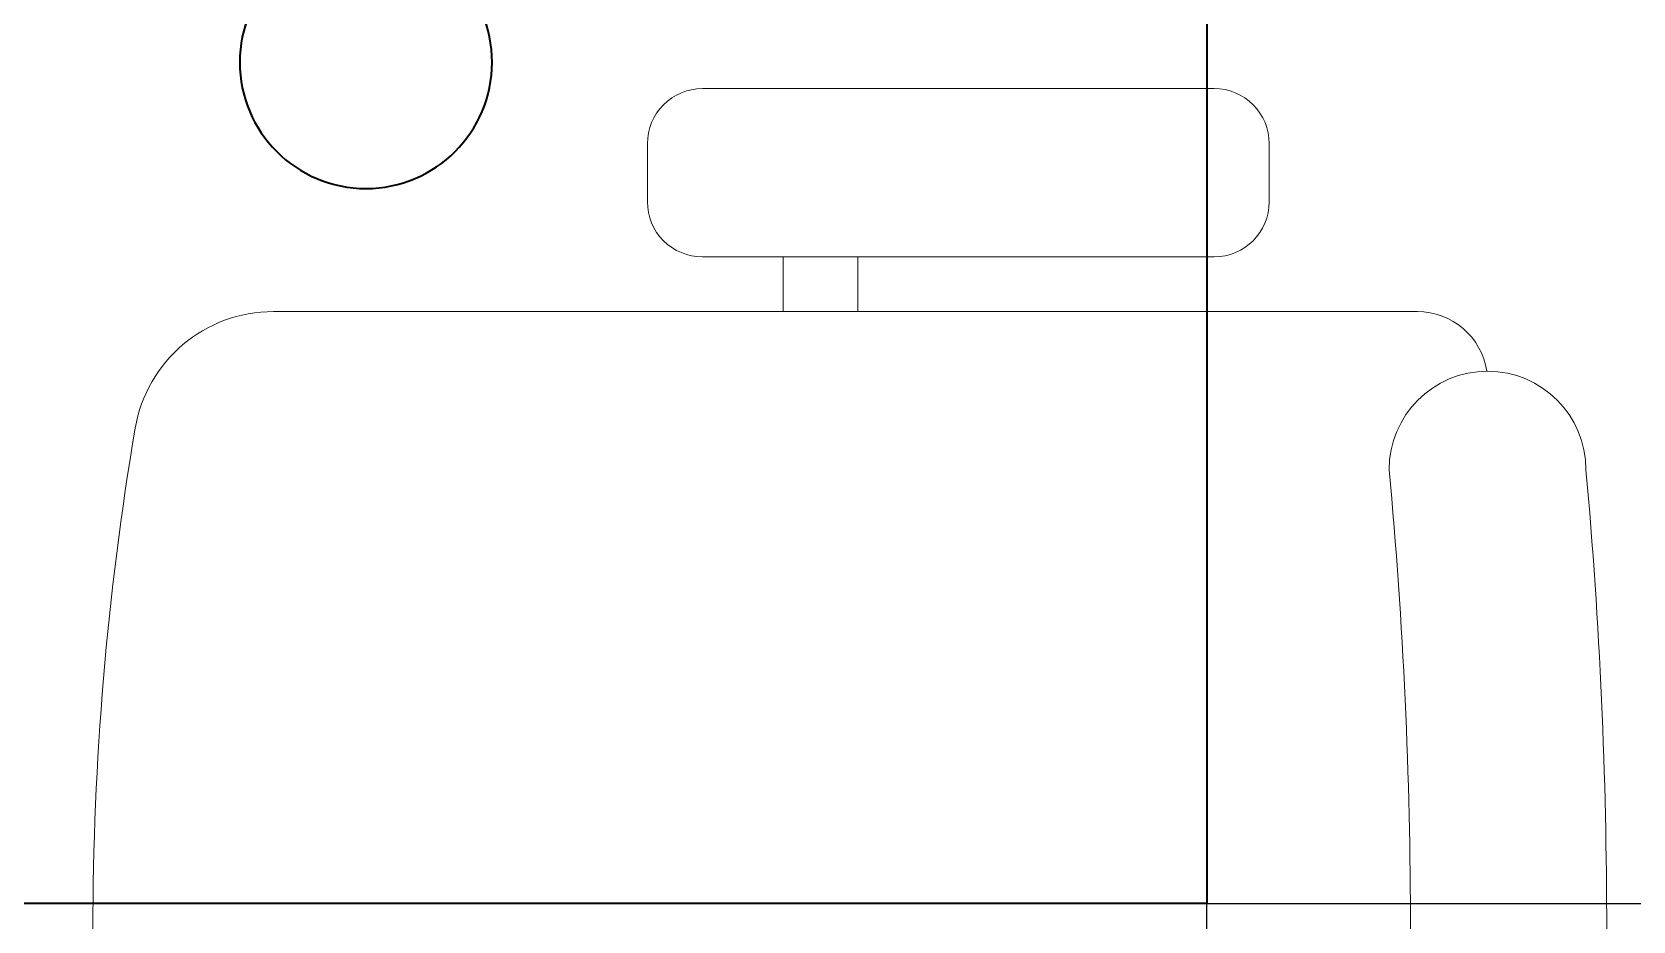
# Model space of a CAD drawing. Header units: inches. Extents: x -12418 to 57169, y -29325 to 19878.
# Drawn here: x 48181 to 48752, y -10206 to -9889 of the extents above; entities that cross this region are included whole.
import ezdxf
from ezdxf.enums import TextEntityAlignment as Align

# ---------------------------------------------------------------- set-up
doc = ezdxf.new("R2010")
doc.units = ezdxf.units.IN
doc.header["$LTSCALE"] = 25
doc.header["$MEASUREMENT"] = 0
doc.layers.get('0').update_dxf_attribs({"color": 8})
doc.layers.add('00-Ground Floor$0$False Ceiling', color=251, linetype='Continuous')
for name, color, linetype, lineweight in [('00-Ground Floor$0$LOADING', 253, 'Continuous', 5), ('E-LITE-CIRC-NUMB', 6, 'Continuous', 25), ('E-LITE-CLNG', 150, 'Continuous', 35), ('E-LITE-CTRL', 6, 'Continuous', 25)]:
    doc.layers.add(name, color=color, linetype=linetype, lineweight=lineweight)
doc.styles.add('DC_Simplex', font='SIMPLEX.shx', dxfattribs={"width": 0.7})

# ---------------------------------------------------------------- blocks, each defined once
blk = doc.blocks.new('00-Ground Floor$0$GF21018-P')
at = {"color": 0}
for p, q in [((-0.2206958158158443, 0.4756307261486727), (-0.2206958158158443, 0.0674977280054634)), ((-0.2805980196294406, 0.3422072443699342), (-0.2598282612620899, 0.3422072443699342)), ((-0.3002131404457629, 0.322592123553612), (-0.3002131404457629, 0.1400010304266672)), ((-0.2402131404457641, 0.322592123553612), (-0.2402131404457641, 0.1400010304266708)), ((-0.2402131404457641, 0.2937232591883401), (-0.2206958158158443, 0.2937232591883365)), ((-0.2402131404457641, 0.2670847420663591), (-0.2206958158158443, 0.2670847420663591)), ((-0.2805980196294406, 0.1203859096103415), (-0.2598282612620899, 0.120385909610345))]:
    blk.add_line(p, q, dxfattribs=at)
for centre, radius, start, end in [((-0.0001010474000793, -0.5294775460345988), 1.069482816835118, 80.36711584008485, 99.63288415991525), ((-0.1706958158158436, 0.4756307261486727), 0.05, 99.63288415991494, 180), ((-0.2805980196294406, 0.322592123553612), 0.0196151208163253, 90, 180.0000000000001), ((-0.2598282612620899, 0.322592123553612), 0.0196151208163253, 359.9999999999999, 90), ((-0.2805980196294406, 0.1400010304266672), 0.0196151208163253, 180.0000000000001, 270.0000000000004), ((-0.2598282612620899, 0.1400010304266708), 0.0196151208163253, 270.0000000000006, 359.9999999999999), ((-0.1642902328567111, 0.0424977280054613), 0.0351139560901341, 90.00000000000004, 270), ((-4.0174444003e-06, 1.846735474002139), 1.776735474005004, 264.6945553321505, 275.3052680112835), ((-0.1956958158158457, 0.0674977280054634), 0.025, 179.9999999999999, 261.4720758531367), ((-3.2405935642e-06, 1.831363171438854), 1.831363171441721, 264.8532206013883, 275.1469821681523)]:
    blk.add_arc(centre, radius, start, end, dxfattribs=at)
blk = doc.blocks.new('00-Ground Floor$0$A$Ce9e1c4c3')
at = {"layer": '00-Ground Floor$0$False Ceiling', "color": 254, "linetype": 'Continuous'}
for p, q in [((-51400, -12867.4271064092), (-51400, -8847.427106437317)), ((-55042.47207308395, -10199.99999999999), (-51182.07128819238, -10199.99999999999))]:
    blk.add_line(p, q, dxfattribs=at)
blk = doc.blocks.new('00-Ground Floor')
at = {"layer": '00-Ground Floor$0$False Ceiling', "color": 254}
blk.add_blockref('00-Ground Floor$0$A$Ce9e1c4c3', (100000, 3.922645561091311e-24), dxfattribs=at)
at = {"layer": '00-Ground Floor$0$LOADING', "extrusion": (7.774263848676316e-06, 2.240207019314473e-05, 0.9999999997188542), "xscale": -1000, "yscale": 1000, "zscale": 1000, "rotation": 90.00141075505198}
blk.add_blockref('00-Ground Floor$0$GF21018-P', (48742.63370461797, -10209.57405187762, 0.129861940714377), dxfattribs=at)
blk = doc.blocks.new('*U13')
blk.add_lwpolyline([(-299.9999999999544, 299.9999999999543), (-299.9999999999544, -299.9999999999548), (299.9999999999546, -299.9999999999543), (299.9999999999546, 299.9999999999548)], close=True)
blk.add_circle((0, 0), 45.00000000000001)
at = {"layer": 'E-LITE-CIRC-NUMB', "style": 'DC_Simplex', "width": 0.7, "flags": 8}
blk.add_attdef('CIRCUIT', text='', height=200, rotation=2.200405617713841e-06, dxfattribs=at).set_placement((-473.8980727184752, 299.9999999999545), align=Align.RIGHT)
at = {"layer": 'E-LITE-CTRL', "style": 'DC_Simplex', "width": 0.7, "flags": 8}
blk.add_attdef('CONTROL', (1118.898065037702, -934.9999999998631), '', height=200, rotation=359.9999977995944, dxfattribs=at)

msp = doc.modelspace()

# ---------------------------------------------------------------- block references
msp.add_blockref('00-Ground Floor', (0, 0))
at = {"layer": 'E-LITE-CLNG', "xscale": -1}
msp.add_blockref('*U13', (48300.00000000004, -9900.000000000045), dxfattribs=at)

doc.saveas('drawing.dxf')
